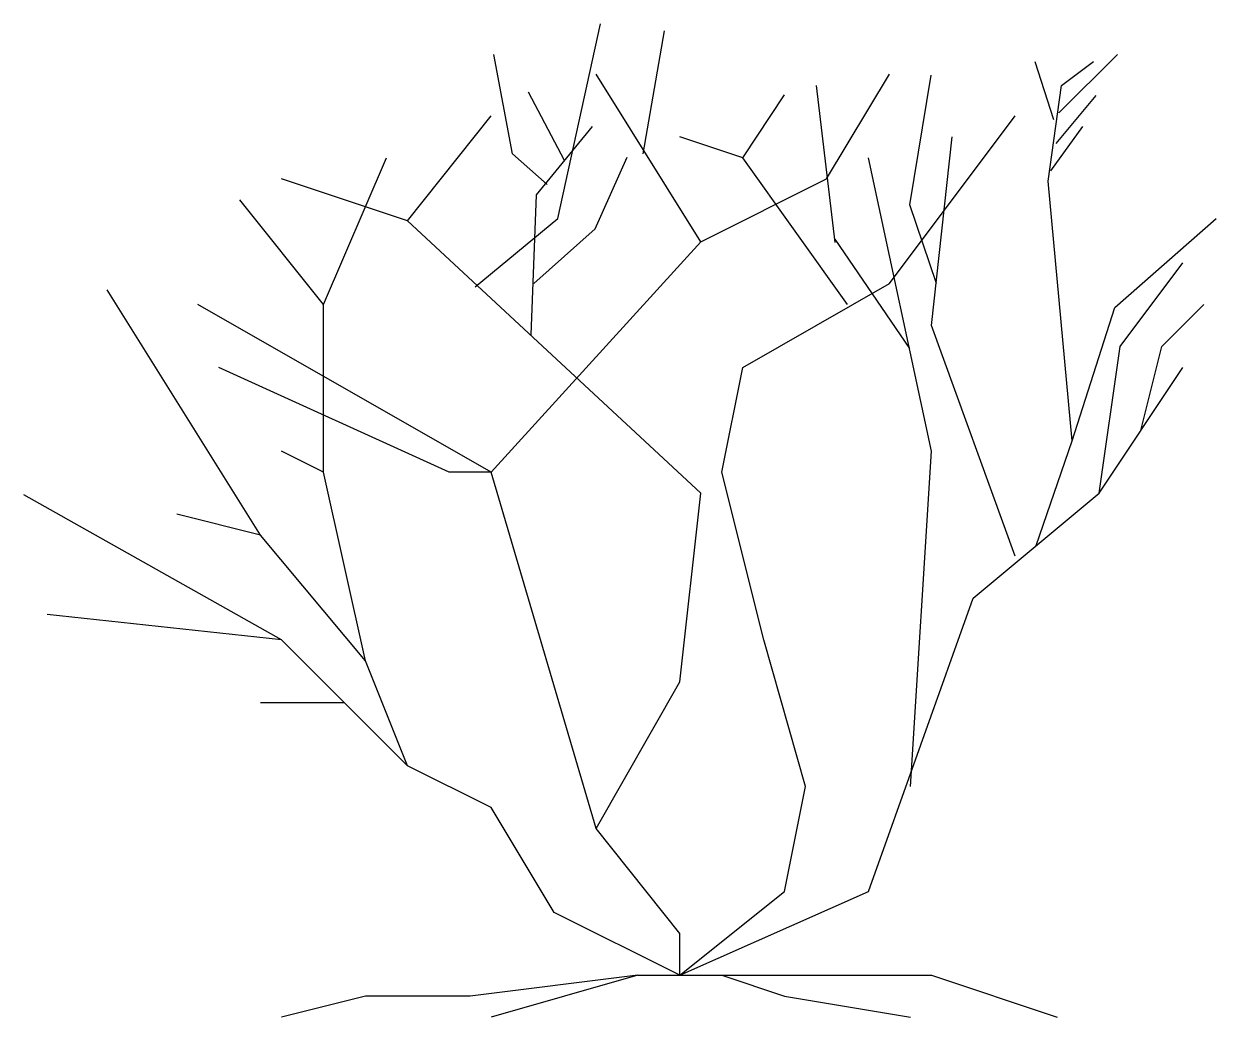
# Model space of a CAD drawing. Extents: x 1061.538 to 1061.647, y -12.377 to -12.286.
import ezdxf

# ---------------------------------------------------------------- set-up
doc = ezdxf.new("R2010")
doc.units = 0
doc.header["$MEASUREMENT"] = 0
doc.layers.get('0').update_dxf_attribs({"linetype": 'CONTINUOUS'})

# ---------------------------------------------------------------- blocks, each defined once
blk = doc.blocks.new('ARBUSTO_1')
for p, q in [((-11.433, 18.289), (-10.457, 22.749)), ((-9.48, 19.775), (-8.992, 22.592)), ((-12.471, 19.775), (-12.898, 22.044)), ((-0.508, 21.888), (-0.081, 20.558)), ((0.041, 20.714), (1.384, 22.044)), ((0.102, 21.34), (0.835, 21.888)), ((-8.16, 17.76), (-10.56, 21.6)), ((-5.28, 19.2), (-3.84, 21.6)), ((-3.377, 18.602), (-2.888, 21.575)), ((-5.086, 17.741), (-5.513, 21.34)), ((-0.203, 19.149), (0.102, 21.34)), ((-11.28, 19.619), (-12.104, 21.184)), ((-7.2, 19.68), (-6.24, 21.12)), ((-0.02, 20.01), (0.896, 21.105)), ((-14.88, 18.24), (-12.96, 20.64)), ((-3.84, 16.8), (-0.96, 20.64)), ((-11.921, 18.836), (-10.64, 20.401)), ((-0.142, 19.384), (0.59, 20.401)), ((-7.2, 19.68), (-8.64, 20.16)), ((-2.88, 15.84), (-2.4, 20.16)), ((-16.8, 16.32), (-15.36, 19.68)), ((-11.677, 19.071), (-12.471, 19.775)), ((-10.579, 18.054), (-9.846, 19.697)), ((-4.8, 16.32), (-7.2, 19.68)), ((-2.88, 12.96), (-4.32, 19.68)), ((-14.88, 18.24), (-17.76, 19.2)), ((-8.16, 17.76), (-5.28, 19.2)), ((0.346, 13.203), (-0.203, 19.149)), ((-16.8, 16.32), (-18.72, 18.72)), ((-12.043, 15.628), (-11.921, 18.836)), ((-2.766, 16.802), (-3.377, 18.602)), ((-8.16, 12), (-14.88, 18.24)), ((-13.325, 16.724), (-11.433, 18.289)), ((-11.982, 16.802), (-10.579, 18.054)), ((1.323, 16.254), (3.642, 18.289)), ((-12.96, 12.48), (-8.16, 17.76)), ((-3.377, 15.315), (-5.086, 17.819)), ((1.44, 15.36), (2.88, 17.28)), ((-7.2, 14.88), (-3.84, 16.8)), ((-18.24, 11.04), (-21.755, 16.655)), ((-12.96, 12.48), (-19.68, 16.32)), ((-16.8, 12.48), (-16.8, 16.32)), ((0.346, 13.203), (1.323, 16.254)), ((2.4, 15.36), (3.36, 16.32)), ((-0.96, 10.56), (-2.88, 15.84)), ((0.96, 12), (1.44, 15.36)), ((1.92, 13.44), (2.4, 15.36)), ((-13.92, 12.48), (-19.2, 14.88)), ((-7.68, 12.48), (-7.2, 14.88)), ((0.96, 12), (2.88, 14.88)), ((-0.48, 10.8), (0.346, 13.203)), ((-16.8, 12.48), (-17.76, 12.96)), ((-3.36, 5.28), (-2.88, 12.96)), ((-15.84, 8.16), (-16.8, 12.48)), ((-12.96, 12.48), (-13.92, 12.48)), ((-10.56, 4.32), (-12.96, 12.48)), ((-6.72, 8.64), (-7.68, 12.48)), ((-17.76, 8.64), (-23.663, 11.961)), ((-8.64, 7.68), (-8.16, 12)), ((-1.92, 9.6), (0.96, 12)), ((-18.24, 11.04), (-20.16, 11.52)), ((-15.84, 8.16), (-18.24, 11.04)), ((-4.32, 2.88), (-1.92, 9.6)), ((-17.76, 8.64), (-23.128, 9.222)), ((-14.88, 5.76), (-17.76, 8.64)), ((-5.76, 5.28), (-6.72, 8.64)), ((-14.88, 5.76), (-15.84, 8.16)), ((-10.56, 4.32), (-8.64, 7.68)), ((-16.32, 7.2), (-18.24, 7.2)), ((-12.96, 4.8), (-14.88, 5.76)), ((-6.24, 2.88), (-5.76, 5.28)), ((-11.52, 2.4), (-12.96, 4.8)), ((-8.64, 1.92), (-10.56, 4.32)), ((-8.64, 0.96), (-4.32, 2.88)), ((-8.64, 0.96), (-6.24, 2.88)), ((-8.64, 0.96), (-11.52, 2.4)), ((-8.64, 0.96), (-8.64, 1.92)), ((-9.6, 0.96), (-13.44, 0.48)), ((-9.6, 0.96), (-12.96, 0)), ((-9.6, 0.96), (-7.68, 0.96)), ((-8.64, 0.96), (-2.88, 0.96)), ((-7.68, 0.96), (-6.24, 0.48)), ((-2.88, 0.96), (0, 0)), ((-15.84, 0.48), (-17.76, 0)), ((-13.44, 0.48), (-15.84, 0.48)), ((-6.24, 0.48), (-3.36, 0))]:
    blk.add_line(p, q)

msp = doc.modelspace()

# ---------------------------------------------------------------- block references
at = {"xscale": 0.004, "yscale": 0.004, "zscale": 0.004}
msp.add_blockref('ARBUSTO_1', (1061.63254, -12.37657), dxfattribs=at)

doc.saveas('drawing.dxf')
